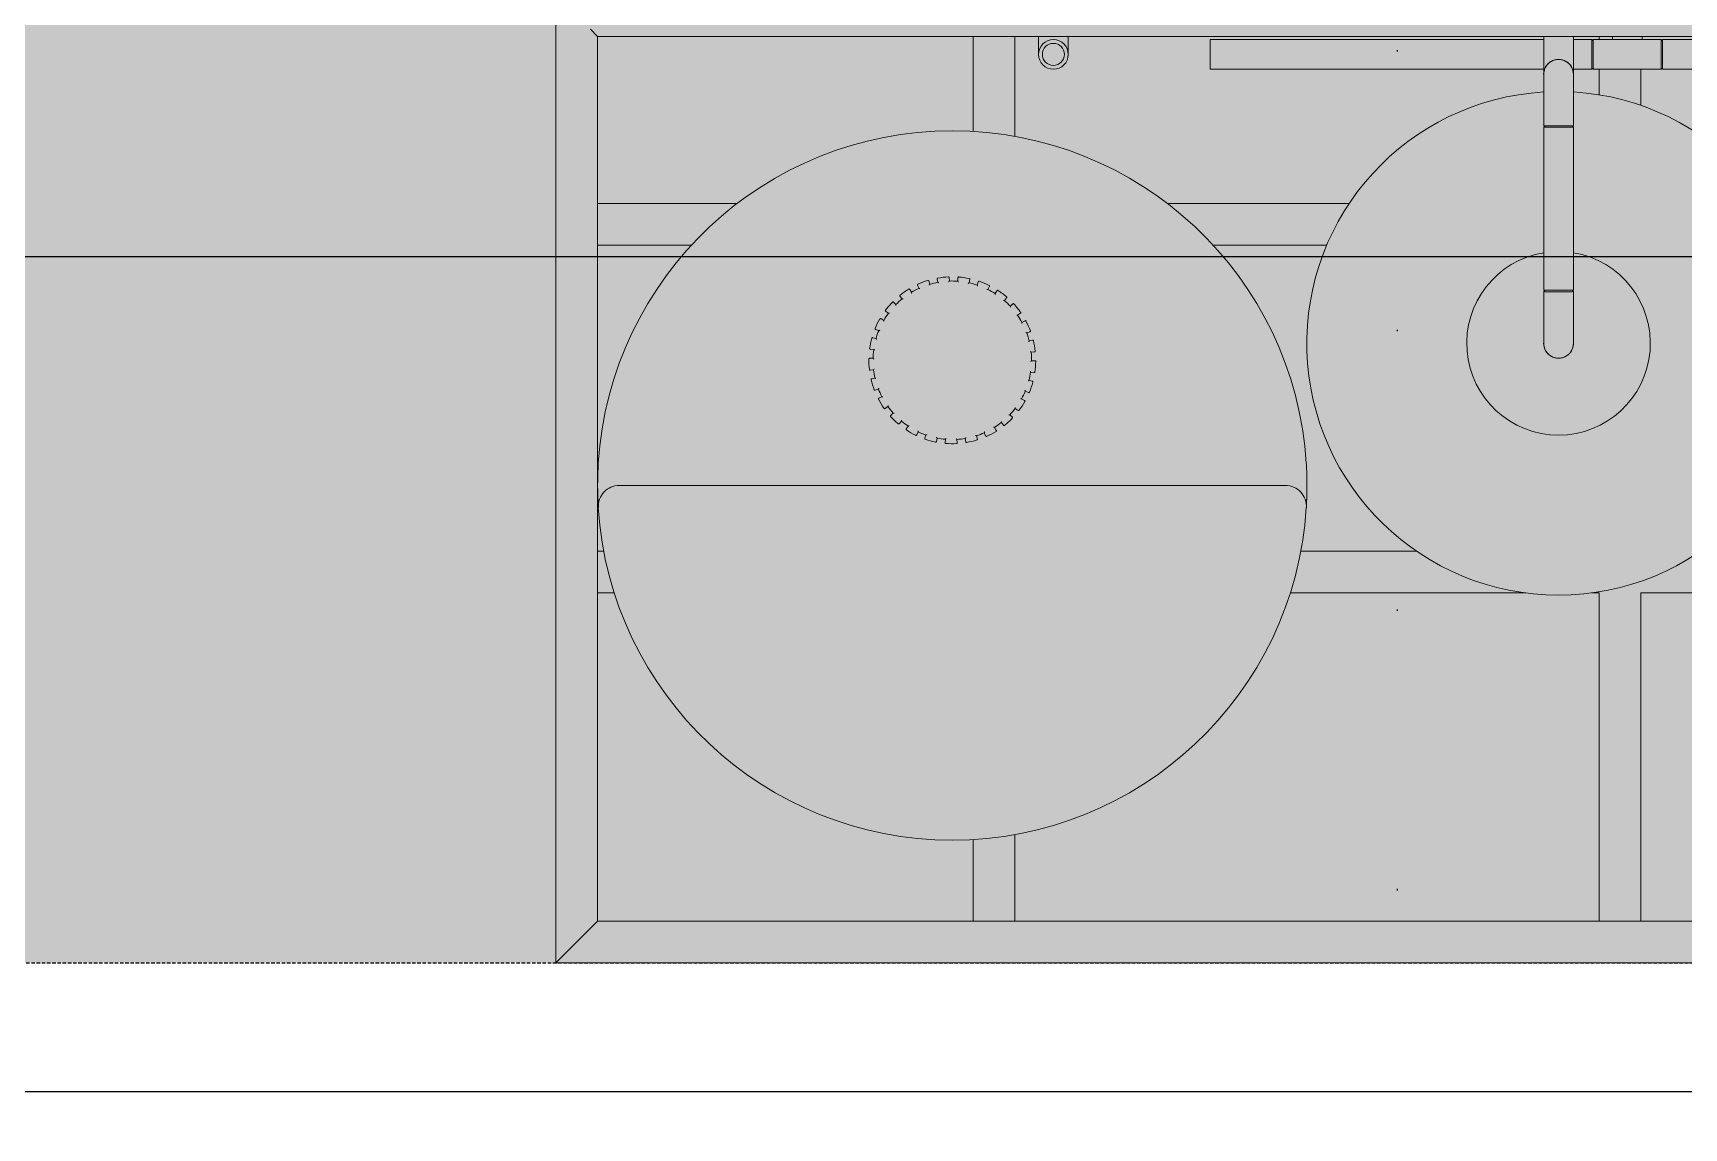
# Model space of a CAD drawing. Header units: centimetres. Extents: x 405564 to 502064, y 46284 to 60634.
# Drawn here: x 484651.6 to 484770.3, y 55887.7 to 55966.4 of the extents above; entities that cross this region are included whole.
import ezdxf

# ---------------------------------------------------------------- set-up
doc = ezdxf.new("R2010")
doc.units = ezdxf.units.CM
for name, pattern in [('( Hidden )', [0.375, 0.25, -0.125]), ('ACAD_ISO07W100', [3, 0, -3]), ('DOT', [0.25, 0, -0.25])]:
    doc.linetypes.add(name, pattern=pattern)
doc.layers.get('0').update_dxf_attribs({"color": 8, "lineweight": 9})
doc.layers.add('0-KRCN-MİMARİ-220526', color=8, linetype='Continuous', lineweight=9)
doc.layers.add('Visible (ISO)', color=8, linetype='Continuous', lineweight=18)
for name, color, linetype in [('AS_DOS_TERAS_UST', 8, 'ACAD_ISO07W100'), ('AS_NOT_MIMARI', 8, 'Continuous'), ('AS_TAV', 8, 'Continuous')]:
    doc.layers.add(name, color=color, linetype=linetype)

# ---------------------------------------------------------------- blocks, each defined once
blk = doc.blocks.new('A$Cdfb98813')
h = blk.add_hatch()
h.set_pattern_fill('ANGLE', color=256)
h.set_pattern_definition([(0, (-482318.783, -59032.118), (0, 6.985), [5.08, -1.905]), (90, (-482318.783, -59032.118), (-6.985, 4e-16), [5.08, -1.905])])
h.paths.add_polyline_path([(2235.14, -683), (325.14, -683), (325.14, -933.01), (2235.14, -933.01)])
h.paths.add_polyline_path([(800, -700), (900, -700), (900, -800), (800, -800)], flags=16)
h.paths.add_polyline_path([(1700, -700), (1800, -700), (1800, -800), (1700, -800)], flags=16)
at = {"linetype": '( Hidden )'}
blk.add_lwpolyline([(2235.14, -683), (325.14, -683), (325.14, -933.01), (2235.14, -933.01)], close=True, dxfattribs=at)
blk.add_lwpolyline([(2235.14, -683), (325.14, -683), (325.14, -933.01), (2235.14, -933.01)], close=True, dxfattribs=at)
at = {"layer": 'AS_TAV'}
blk.add_lwpolyline([(1880, -882.25), (621, -882.25), (621, -942.25), (1880, -942.25)], close=True, dxfattribs=at)
at = {"layer": 'Visible (ISO)'}
for p, q in [((839.48, -863.41), (839.48, -933.01)), ((841.96, -865.89), (842.48, -866.41)), ((842.48, -866.41), (841.96, -865.89)), ((842.48, -866.41), (842.48, -930.01)), ((1002, -866.41), (842.48, -866.41)), ((869.48, -866.41), (869.48, -873.23)), ((872.48, -866.41), (872.48, -873.59)), ((874.18, -866.41), (874.18, -867.7)), ((876.31, -866.41), (876.31, -867.7)), ((910.51, -869.13), (910.51, -866.41)), ((912.64, -866.41), (912.64, -869.12)), ((914.48, -866.41), (914.48, -866.63)), ((915.45, -866.63), (915.45, -866.41)), ((917.58, -866.41), (917.58, -866.63)), ((886.53, -868.77), (886.53, -866.63)), ((886.53, -866.63), (910.51, -866.63)), ((912.64, -866.63), (913.97, -866.63)), ((913.97, -866.73), (914.07, -866.63)), ((913.97, -868.77), (913.97, -866.63)), ((914.07, -868.77), (914.07, -866.63)), ((918.96, -866.63), (914.07, -866.63)), ((918.96, -866.63), (918.96, -868.77)), ((919.05, -866.73), (918.96, -866.63)), ((919.05, -868.77), (919.05, -866.63)), ((919.05, -866.63), (937.25, -866.63)), ((886.53, -868.77), (910.51, -868.77)), ((912.58, -868.77), (912.58, -868.77)), ((912.64, -868.77), (913.97, -868.77)), ((913.97, -868.68), (914.07, -868.77)), ((918.96, -868.77), (914.07, -868.77)), ((914.48, -868.77), (914.48, -870.61)), ((917.48, -868.77), (917.48, -871.36)), ((919.05, -868.68), (918.96, -868.77)), ((919.05, -868.77), (937.25, -868.77)), ((910.51, -872.84), (910.51, -869.13)), ((912.64, -869.13), (912.64, -872.84)), ((910.51, -872.94), (912.64, -872.94)), ((910.51, -872.94), (910.51, -884.66)), ((912.64, -872.94), (912.64, -884.66)), ((852.52, -878.41), (842.48, -878.41)), ((896.52, -878.41), (883.45, -878.41)), ((849.23, -881.41), (842.48, -881.41)), ((894.9, -881.41), (886.74, -881.41)), ((865.48, -884.29), (865.59, -884.52)), ((866.36, -884.22), (866.29, -883.98)), ((866.9, -883.84), (866.95, -884.08)), ((867.77, -883.99), (867.76, -883.74)), ((868.39, -883.75), (868.37, -884)), ((869.19, -884.12), (869.24, -883.87)), ((869.85, -884.04), (869.78, -884.28)), ((863.93, -885.68), (863.75, -885.51)), ((864.22, -885.08), (864.38, -885.28)), ((865.05, -884.8), (864.92, -884.59)), ((870.54, -884.59), (870.65, -884.37)), ((871.2, -884.68), (871.07, -884.89)), ((871.73, -885.39), (871.89, -885.2)), ((910.51, -884.66), (912.64, -884.66)), ((910.51, -888.47), (910.51, -884.75)), ((912.64, -884.75), (912.64, -888.47)), ((863.06, -886.82), (862.84, -886.69)), ((863.19, -886.16), (863.39, -886.31)), ((872.34, -885.64), (872.16, -885.81)), ((872.68, -886.45), (872.88, -886.31)), ((862.46, -887.47), (862.7, -887.56)), ((873.21, -886.85), (872.99, -886.97)), ((873.33, -887.72), (873.57, -887.64)), ((862.09, -888.91), (862.33, -888.94)), ((862.5, -888.13), (862.26, -888.07)), ((873.76, -888.24), (873.51, -888.3)), ((873.66, -889.11), (873.9, -889.09)), ((862.29, -889.55), (862.04, -889.54)), ((873.93, -889.72), (873.68, -889.72)), ((862.08, -890.4), (862.33, -890.37)), ((862.43, -890.97), (862.19, -891.02)), ((873.74, -891.2), (873.5, -891.14)), ((873.62, -890.54), (873.87, -890.58)), ((862.44, -891.85), (862.67, -891.76)), ((862.92, -892.31), (862.7, -892.42)), ((873.18, -892.58), (872.96, -892.46)), ((873.23, -891.92), (873.46, -892.01)), ((863.15, -893.16), (863.35, -893.01)), ((863.73, -893.48), (863.55, -893.65)), ((872.3, -893.78), (872.12, -893.61)), ((872.51, -893.15), (872.71, -893.3)), ((864.17, -894.25), (864.33, -894.06)), ((864.81, -894.42), (864.67, -894.63)), ((865.42, -895.06), (865.53, -894.83)), ((870.28, -894.9), (870.38, -895.13)), ((871.14, -894.73), (871.01, -894.52)), ((871.51, -894.17), (871.66, -894.36)), ((866.09, -895.06), (866.01, -895.3)), ((866.84, -895.53), (866.89, -895.28)), ((867.49, -895.37), (867.46, -895.61)), ((868.33, -895.63), (868.31, -895.38)), ((868.91, -895.31), (868.95, -895.56)), ((869.79, -895.36), (869.72, -895.12)), ((891.94, -898.69), (844.03, -898.69)), ((842.93, -903.41), (842.48, -903.41)), ((901.36, -903.41), (893.04, -903.41)), ((843.68, -906.41), (842.48, -906.41)), ((909.19, -906.41), (892.29, -906.41)), ((914.48, -906.41), (913.96, -906.41)), ((914.48, -906.41), (914.48, -930.01)), ((922.4, -906.41), (917.48, -906.41)), ((917.48, -906.41), (917.48, -930.01)), ((869.48, -924.14), (869.48, -930.01)), ((872.48, -923.79), (872.48, -930.01)), ((840, -932.49), (841.96, -930.53)), ((841.96, -930.53), (840, -932.49)), ((842.48, -930.01), (841.96, -930.53)), ((841.96, -930.53), (842.48, -930.01)), ((842.48, -930.01), (1054.48, -930.01)), ((840, -932.49), (839.48, -933.01)), ((839.48, -933.01), (840, -932.49)), ((839.48, -933.01), (1057.48, -933.01))]:
    blk.add_line(p, q, dxfattribs=at)
for radius in [1.07, 0.79]:
    blk.add_circle((875.25, -867.7), radius, dxfattribs=at)
for centre, radius, start, end in [((911.57, -869.13), 1.07, 359.94, 179.9943), ((911.57, -888.47), 18.1, 93.3789, 86.6211), ((867.98, -898.69), 25.5, 3.5833, 176.4167), ((911.57, -888.47), 6.6, 99.3019, 80.6981), ((865.53, -884.27), 0.05, 114.4044, 204.8859), ((867.98, -889.69), 6, 107.0578, 114.4044), ((866.24, -884), 0.05, 16.5763, 107.0578), ((867.98, -889.69), 5.7, 100.4859, 106.5763), ((866.95, -883.83), 0.05, 100.0044, 190.4859), ((867.98, -889.69), 6, 92.6578, 100.0044), ((867.71, -883.74), 0.05, 2.1763, 92.6578), ((867.98, -889.69), 5.7, 86.0859, 92.1763), ((868.44, -883.75), 0.05, 85.6044, 176.0859), ((867.98, -889.69), 6, 78.2578, 85.6044), ((867.98, -889.69), 5.7, 71.6859, 77.7763), ((869.2, -883.86), 0.05, 347.7763, 78.2578), ((869.9, -884.05), 0.05, 71.2044, 161.6859), ((867.98, -889.69), 6, 63.8578, 71.2044), ((870.61, -884.35), 0.05, 333.3763, 63.8578), ((867.98, -889.69), 6, 135.8578, 143.2044), ((863.71, -885.54), 0.05, 45.3763, 135.8578), ((867.98, -889.69), 5.7, 129.2859, 135.3763), ((864.26, -885.05), 0.05, 128.8044, 219.2859), ((867.98, -889.69), 6, 121.4578, 128.8044), ((864.88, -884.61), 0.05, 30.9763, 121.4578), ((867.98, -889.69), 5.7, 114.8859, 120.9763), ((867.98, -889.69), 5.7, 57.2859, 63.3763), ((871.24, -884.71), 0.05, 56.8044, 147.2859), ((867.98, -889.69), 6, 49.4578, 56.8044), ((867.98, -889.69), 5.7, 42.8859, 48.9763), ((871.85, -885.17), 0.05, 318.9763, 49.4578), ((867.98, -889.69), 6, 150.2578, 157.6044), ((862.82, -886.74), 0.05, 59.7763, 150.2578), ((867.98, -889.69), 5.7, 143.6859, 149.7763), ((863.22, -886.12), 0.05, 143.2044, 233.6859), ((872.38, -885.67), 0.05, 42.4044, 132.8859), ((867.98, -889.69), 6, 35.0578, 42.4044), ((867.98, -889.69), 5.7, 28.4859, 34.5763), ((872.85, -886.27), 0.05, 304.5763, 35.0578), ((862.48, -887.42), 0.05, 157.6044, 248.0859), ((867.98, -889.69), 5.7, 158.0859, 164.1763), ((873.24, -886.89), 0.05, 28.0044, 118.4859), ((867.98, -889.69), 6, 20.6578, 28.0044), ((867.98, -889.69), 5.7, 14.0859, 20.1763), ((873.55, -887.59), 0.05, 290.1763, 20.6578), ((867.98, -889.69), 6, 164.6578, 172.0044), ((862.09, -888.86), 0.05, 172.0044, 262.4859), ((862.25, -888.11), 0.05, 74.1763, 164.6578), ((867.98, -889.69), 5.7, 172.4859, 178.5763), ((873.77, -888.29), 0.05, 13.6044, 104.0859), ((867.98, -889.69), 6, 6.2578, 13.6044), ((873.9, -889.04), 0.05, 275.7763, 6.2578), ((911.57, -888.47), 1.07, 179.94, 359.9943), ((867.98, -889.69), 6, 179.0578, 186.4044), ((862.04, -889.59), 0.05, 88.5763, 179.0578), ((867.98, -889.69), 5.7, 359.6859, 5.7763), ((867.98, -889.69), 6, 351.8578, 359.2044), ((873.93, -889.77), 0.05, 359.2044, 89.6859), ((862.07, -890.35), 0.05, 186.4044, 276.8859), ((862.2, -891.07), 0.05, 102.9763, 193.4578), ((867.98, -889.69), 6, 193.4578, 200.8044), ((867.98, -889.69), 5.7, 186.8859, 192.9763), ((867.98, -889.69), 5.7, 345.2859, 351.3763), ((867.98, -889.69), 6, 337.4578, 344.8044), ((873.73, -891.25), 0.05, 344.8044, 75.2859), ((873.87, -890.53), 0.05, 261.3763, 351.8578), ((862.42, -891.8), 0.05, 200.8044, 291.2859), ((867.98, -889.69), 5.7, 201.2859, 207.3763), ((862.72, -892.47), 0.05, 117.3763, 207.8578), ((867.98, -889.69), 6, 207.8578, 215.2044), ((867.98, -889.69), 6, 323.0578, 330.4044), ((867.98, -889.69), 5.7, 330.8859, 336.9763), ((873.16, -892.63), 0.05, 330.4044, 60.8859), ((873.48, -891.97), 0.05, 246.9763, 337.4578), ((863.12, -893.12), 0.05, 215.2044, 305.6859), ((867.98, -889.69), 5.7, 215.6859, 221.7763), ((863.58, -893.69), 0.05, 131.7763, 222.2578), ((867.98, -889.69), 6, 222.2578, 229.6044), ((867.98, -889.69), 5.7, 316.4859, 322.5763), ((872.26, -893.82), 0.05, 316.0044, 46.4859), ((872.74, -893.26), 0.05, 232.5763, 323.0578), ((864.13, -894.22), 0.05, 229.6044, 320.0859), ((867.98, -889.69), 5.7, 230.0859, 236.1763), ((864.71, -894.66), 0.05, 146.1763, 236.6578), ((867.98, -889.69), 6, 236.6578, 244.0044), ((867.98, -889.69), 5.7, 244.4859, 250.5763), ((867.98, -889.69), 5.7, 287.6859, 293.7763), ((867.98, -889.69), 6, 294.2578, 301.6044), ((867.98, -889.69), 5.7, 302.0859, 308.1763), ((871.1, -894.75), 0.05, 301.6044, 32.0859), ((871.7, -894.33), 0.05, 218.1763, 308.6578), ((867.98, -889.69), 6, 308.6578, 316.0044), ((865.38, -895.04), 0.05, 244.0044, 334.4859), ((866.05, -895.32), 0.05, 160.5763, 251.0578), ((867.98, -889.69), 6, 251.0578, 258.4044), ((866.79, -895.52), 0.05, 258.4044, 348.8859), ((867.98, -889.69), 5.7, 258.8859, 264.9763), ((867.51, -895.62), 0.05, 174.9763, 265.4578), ((867.98, -889.69), 6, 265.4578, 272.8044), ((868.28, -895.63), 0.05, 272.8044, 3.2859), ((867.98, -889.69), 5.7, 273.2859, 279.3763), ((869, -895.55), 0.05, 189.3763, 279.8578), ((867.98, -889.69), 6, 279.8578, 287.2044), ((869.74, -895.37), 0.05, 287.2044, 17.6859), ((870.43, -895.11), 0.05, 203.7763, 294.2578), ((844.03, -900.19), 1.5, 90, 183.5833), ((891.94, -900.19), 1.5, 356.4167, 90), ((867.98, -898.69), 25.5, 183.5833, 356.4167)]:
    blk.add_arc(centre, radius, start, end, dxfattribs=at)
for points in [[(876.31, -867.71), (876.31, -867.71), (876.31, -867.7), (876.31, -867.7)], [(910.51, -869.13), (910.51, -869.13), (910.51, -869.13), (910.51, -869.13)], [(910.51, -872.84), (910.51, -872.84), (910.51, -872.84), (910.51, -872.84)], [(910.51, -872.84), (910.54, -872.87), (910.57, -872.91), (910.6, -872.94)], [(912.55, -872.94), (912.58, -872.91), (912.61, -872.87), (912.64, -872.84)], [(910.6, -884.66), (910.57, -884.69), (910.54, -884.72), (910.51, -884.75)], [(912.64, -884.75), (912.61, -884.72), (912.58, -884.69), (912.55, -884.66)], [(912.64, -884.75), (912.64, -884.75), (912.64, -884.75), (912.64, -884.75)], [(912.64, -888.47), (912.64, -888.47), (912.64, -888.47), (912.64, -888.47)]]:
    blk.add_open_spline(points, degree=3, dxfattribs=at)
for points, knots in [([(916.57, -866.63), (916.55, -866.63), (916.53, -866.63), (916.51, -866.63), (916.49, -866.63), (916.48, -866.63), (916.46, -866.63)], [-0.25835912, -0.25835912, -0.25835912, -0.25835912, -0.25, -0.25, -0.25, -0.24188931, -0.24188931, -0.24188931, -0.24188931]), ([(912.64, -869.13), (912.64, -869.13), (912.64, -869.12), (912.64, -869.12), (912.64, -868.98), (912.61, -868.84), (912.56, -868.71), (912.5, -868.59), (912.42, -868.47), (912.33, -868.37), (912.13, -868.17), (911.85, -868.06), (911.57, -868.06), (911.43, -868.06), (911.29, -868.09), (911.16, -868.14), (911.03, -868.19), (910.92, -868.27), (910.82, -868.37), (910.72, -868.47), (910.64, -868.59), (910.59, -868.72), (910.53, -868.85), (910.51, -868.99), (910.51, -869.13)], [-0.5007208, -0.5007208, -0.5007208, -0.5007208, -0.5, -0.5, -0.5, -0.4375, -0.4375, -0.4375, -0.375, -0.375, -0.375, -0.25, -0.25, -0.25, -0.1875, -0.1875, -0.1875, -0.125, -0.125, -0.125, -0.0625, -0.0625, -0.0625, -0.0000315, -0.0000315, -0.0000315, -0.0000315]), ([(910.51, -869.13), (910.51, -868.85), (910.62, -868.57), (910.82, -868.37), (910.92, -868.27), (911.03, -868.19), (911.16, -868.14), (911.29, -868.09), (911.43, -868.06), (911.57, -868.06), (911.71, -868.06), (911.85, -868.09), (911.98, -868.14), (912.11, -868.2), (912.23, -868.27), (912.33, -868.37), (912.43, -868.47), (912.5, -868.59), (912.56, -868.72), (912.61, -868.85), (912.64, -868.99), (912.64, -869.13)], [-1, -1, -1, -1, -0.875, -0.875, -0.875, -0.8125, -0.8125, -0.8125, -0.75, -0.75, -0.75, -0.6875, -0.6875, -0.6875, -0.625, -0.625, -0.625, -0.5625, -0.5625, -0.5625, -0.5002593, -0.5002593, -0.5002593, -0.5002593]), ([(912.64, -872.84), (912.64, -872.84), (912.64, -872.84), (912.64, -872.84), (912.64, -872.84), (912.61, -872.84), (912.56, -872.84), (912.5, -872.84), (912.43, -872.84), (912.33, -872.84), (912.13, -872.84), (911.85, -872.84), (911.57, -872.84), (911.43, -872.84), (911.29, -872.84), (911.17, -872.84), (911.04, -872.84), (910.92, -872.84), (910.82, -872.84), (910.72, -872.84), (910.64, -872.84), (910.59, -872.84), (910.53, -872.84), (910.51, -872.84), (910.51, -872.84), (910.51, -872.84), (910.51, -872.84), (910.51, -872.84)], [-0.5003432, -0.5003432, -0.5003432, -0.5003432, -0.5, -0.5, -0.5, -0.4375, -0.4375, -0.4375, -0.375, -0.375, -0.375, -0.25, -0.25, -0.25, -0.1875, -0.1875, -0.1875, -0.125, -0.125, -0.125, -0.0625, -0.0625, -0.0625, 0, 0, 0, 0.0000157, 0.0000157, 0.0000157, 0.0000157]), ([(866.36, -884.22), (866.36, -884.22), (866.36, -884.23), (866.36, -884.23), (866.35, -884.23), (866.35, -884.24), (866.35, -884.24), (866.34, -884.25), (866.34, -884.26), (866.33, -884.27), (866.33, -884.28), (866.32, -884.29), (866.32, -884.29), (866.32, -884.29)], [0.09561596, 0.09561596, 0.09561596, 0.09561596, 0.10978, 0.10978, 0.12595669, 0.12595669, 0.14752691, 0.14752691, 0.16882745, 0.16882745, 0.19123192, 0.19123192, 0.1916811, 0.1916811, 0.1916811, 0.1916811]), ([(866.95, -884.08), (866.95, -884.08), (866.95, -884.08), (866.95, -884.09), (866.95, -884.09), (866.96, -884.09), (866.97, -884.1), (866.98, -884.1), (866.98, -884.11), (866.99, -884.11), (867, -884.12), (867.01, -884.12), (867.01, -884.12), (867.01, -884.12)], [-0.09561596, -0.09561596, -0.09561596, -0.09561596, -0.08145192, -0.08145192, -0.06527524, -0.06527524, -0.04370502, -0.04370502, -0.02240448, -0.02240448, 0, 0, 0.00044918, 0.00044918, 0.00044918, 0.00044918]), ([(867.77, -883.99), (867.77, -883.99), (867.77, -883.99), (867.76, -883.99), (867.76, -884), (867.76, -884), (867.75, -884.01), (867.74, -884.02), (867.74, -884.02), (867.73, -884.03), (867.73, -884.04), (867.72, -884.04), (867.72, -884.04), (867.72, -884.04)], [0.09561596, 0.09561596, 0.09561596, 0.09561596, 0.10978, 0.10978, 0.12595669, 0.12595669, 0.14752691, 0.14752691, 0.16882745, 0.16882745, 0.19123192, 0.19123192, 0.1916811, 0.1916811, 0.1916811, 0.1916811]), ([(868.37, -884), (868.37, -884), (868.37, -884), (868.38, -884), (868.38, -884.01), (868.38, -884.01), (868.39, -884.02), (868.4, -884.03), (868.4, -884.03), (868.41, -884.04), (868.41, -884.05), (868.42, -884.05), (868.42, -884.05), (868.42, -884.05)], [-0.09561596, -0.09561596, -0.09561596, -0.09561596, -0.08145192, -0.08145192, -0.06527524, -0.06527524, -0.04370502, -0.04370502, -0.02240448, -0.02240448, 0, 0, 0.00044918, 0.00044918, 0.00044918, 0.00044918]), ([(869.19, -884.12), (869.19, -884.12), (869.19, -884.12), (869.19, -884.12), (869.18, -884.12), (869.18, -884.13), (869.17, -884.13), (869.16, -884.14), (869.16, -884.14), (869.14, -884.15), (869.14, -884.15), (869.13, -884.16), (869.13, -884.16), (869.13, -884.16)], [0.09561596, 0.09561596, 0.09561596, 0.09561596, 0.10978, 0.10978, 0.12595669, 0.12595669, 0.14752691, 0.14752691, 0.16882745, 0.16882745, 0.19123192, 0.19123192, 0.1916811, 0.1916811, 0.1916811, 0.1916811]), ([(869.78, -884.28), (869.78, -884.28), (869.78, -884.28), (869.78, -884.28), (869.78, -884.28), (869.78, -884.29), (869.79, -884.3), (869.79, -884.31), (869.79, -884.31), (869.8, -884.33), (869.8, -884.33), (869.81, -884.34), (869.81, -884.34), (869.81, -884.34)], [-0.09561596, -0.09561596, -0.09561596, -0.09561596, -0.08145192, -0.08145192, -0.06527524, -0.06527524, -0.04370502, -0.04370502, -0.02240448, -0.02240448, 0, 0, 0.00044918, 0.00044918, 0.00044918, 0.00044918]), ([(864.38, -885.28), (864.38, -885.28), (864.38, -885.28), (864.38, -885.28), (864.38, -885.28), (864.39, -885.28), (864.4, -885.28), (864.41, -885.28), (864.42, -885.28), (864.43, -885.28), (864.44, -885.28), (864.45, -885.28), (864.45, -885.28), (864.45, -885.28)], [-0.09561596, -0.09561596, -0.09561596, -0.09561596, -0.08145192, -0.08145192, -0.06527524, -0.06527524, -0.04370502, -0.04370502, -0.02240448, -0.02240448, 0, 0, 0.00044918, 0.00044918, 0.00044918, 0.00044918]), ([(865.05, -884.8), (865.05, -884.8), (865.05, -884.8), (865.05, -884.8), (865.05, -884.81), (865.05, -884.82), (865.05, -884.82), (865.04, -884.83), (865.04, -884.84), (865.04, -884.85), (865.04, -884.86), (865.03, -884.87), (865.03, -884.87), (865.03, -884.87)], [0.09561596, 0.09561596, 0.09561596, 0.09561596, 0.10978, 0.10978, 0.12595669, 0.12595669, 0.14752691, 0.14752691, 0.16882745, 0.16882745, 0.19123192, 0.19123192, 0.1916811, 0.1916811, 0.1916811, 0.1916811]), ([(865.59, -884.52), (865.59, -884.52), (865.59, -884.52), (865.59, -884.52), (865.59, -884.52), (865.6, -884.52), (865.61, -884.52), (865.62, -884.53), (865.62, -884.53), (865.64, -884.54), (865.64, -884.54), (865.65, -884.54), (865.65, -884.54), (865.65, -884.54)], [-0.09561596, -0.09561596, -0.09561596, -0.09561596, -0.08145192, -0.08145192, -0.06527524, -0.06527524, -0.04370502, -0.04370502, -0.02240448, -0.02240448, 0, 0, 0.00044918, 0.00044918, 0.00044918, 0.00044918]), ([(870.54, -884.59), (870.54, -884.59), (870.54, -884.59), (870.53, -884.59), (870.53, -884.59), (870.52, -884.6), (870.52, -884.6), (870.51, -884.6), (870.5, -884.6), (870.49, -884.61), (870.48, -884.61), (870.47, -884.61), (870.47, -884.61), (870.47, -884.61)], [0.09561596, 0.09561596, 0.09561596, 0.09561596, 0.10978, 0.10978, 0.12595669, 0.12595669, 0.14752691, 0.14752691, 0.16882745, 0.16882745, 0.19123192, 0.19123192, 0.1916811, 0.1916811, 0.1916811, 0.1916811]), ([(871.07, -884.89), (871.07, -884.89), (871.07, -884.89), (871.07, -884.9), (871.07, -884.9), (871.07, -884.91), (871.07, -884.91), (871.07, -884.93), (871.07, -884.93), (871.08, -884.95), (871.08, -884.95), (871.08, -884.96), (871.08, -884.96), (871.08, -884.96)], [-0.09561596, -0.09561596, -0.09561596, -0.09561596, -0.08145192, -0.08145192, -0.06527524, -0.06527524, -0.04370502, -0.04370502, -0.02240448, -0.02240448, 0, 0, 0.00044918, 0.00044918, 0.00044918, 0.00044918]), ([(871.73, -885.39), (871.73, -885.39), (871.72, -885.39), (871.72, -885.39), (871.72, -885.39), (871.71, -885.39), (871.7, -885.39), (871.69, -885.39), (871.68, -885.39), (871.67, -885.39), (871.66, -885.39), (871.66, -885.39), (871.66, -885.39), (871.66, -885.39)], [0.09561596, 0.09561596, 0.09561596, 0.09561596, 0.10978, 0.10978, 0.12595669, 0.12595669, 0.14752691, 0.14752691, 0.16882745, 0.16882745, 0.19123192, 0.19123192, 0.1916811, 0.1916811, 0.1916811, 0.1916811]), ([(910.51, -884.75), (910.51, -884.75), (910.51, -884.75), (910.51, -884.75), (910.51, -884.75), (910.53, -884.75), (910.59, -884.76), (910.64, -884.76), (910.72, -884.76), (910.82, -884.76), (911.01, -884.76), (911.29, -884.76), (911.57, -884.76), (911.71, -884.76), (911.85, -884.76), (911.98, -884.76), (912.11, -884.76), (912.23, -884.76), (912.33, -884.76), (912.42, -884.76), (912.5, -884.76), (912.56, -884.76), (912.61, -884.75), (912.64, -884.75), (912.64, -884.75), (912.64, -884.75), (912.64, -884.75), (912.64, -884.75)], [-0.5003432, -0.5003432, -0.5003432, -0.5003432, -0.5, -0.5, -0.5, -0.4375, -0.4375, -0.4375, -0.375, -0.375, -0.375, -0.25, -0.25, -0.25, -0.1875, -0.1875, -0.1875, -0.125, -0.125, -0.125, -0.0625, -0.0625, -0.0625, 0, 0, 0, 0.0000157, 0.0000157, 0.0000157, 0.0000157]), ([(863.39, -886.31), (863.39, -886.31), (863.39, -886.31), (863.4, -886.31), (863.4, -886.31), (863.41, -886.31), (863.41, -886.31), (863.43, -886.31), (863.43, -886.31), (863.45, -886.3), (863.45, -886.3), (863.46, -886.3), (863.46, -886.3), (863.46, -886.3)], [-0.09561596, -0.09561596, -0.09561596, -0.09561596, -0.08145192, -0.08145192, -0.06527524, -0.06527524, -0.04370502, -0.04370502, -0.02240448, -0.02240448, 0, 0, 0.00044918, 0.00044918, 0.00044918, 0.00044918]), ([(863.93, -885.68), (863.93, -885.68), (863.93, -885.68), (863.93, -885.69), (863.93, -885.69), (863.93, -885.7), (863.93, -885.71), (863.93, -885.72), (863.93, -885.72), (863.93, -885.74), (863.93, -885.75), (863.93, -885.75), (863.93, -885.75), (863.93, -885.75)], [0.09561596, 0.09561596, 0.09561596, 0.09561596, 0.10978, 0.10978, 0.12595669, 0.12595669, 0.14752691, 0.14752691, 0.16882745, 0.16882745, 0.19123192, 0.19123192, 0.1916811, 0.1916811, 0.1916811, 0.1916811]), ([(872.16, -885.81), (872.16, -885.81), (872.16, -885.81), (872.16, -885.81), (872.16, -885.82), (872.16, -885.82), (872.16, -885.83), (872.16, -885.84), (872.16, -885.85), (872.16, -885.86), (872.16, -885.87), (872.16, -885.88), (872.16, -885.88), (872.16, -885.88)], [-0.09561596, -0.09561596, -0.09561596, -0.09561596, -0.08145192, -0.08145192, -0.06527524, -0.06527524, -0.04370502, -0.04370502, -0.02240448, -0.02240448, 0, 0, 0.00044918, 0.00044918, 0.00044918, 0.00044918]), ([(872.68, -886.45), (872.68, -886.45), (872.68, -886.45), (872.67, -886.45), (872.67, -886.45), (872.66, -886.45), (872.66, -886.45), (872.64, -886.45), (872.64, -886.45), (872.62, -886.44), (872.62, -886.44), (872.61, -886.44), (872.61, -886.44), (872.61, -886.44)], [0.09561596, 0.09561596, 0.09561596, 0.09561596, 0.10978, 0.10978, 0.12595669, 0.12595669, 0.14752691, 0.14752691, 0.16882745, 0.16882745, 0.19123192, 0.19123192, 0.1916811, 0.1916811, 0.1916811, 0.1916811]), ([(862.7, -887.56), (862.7, -887.56), (862.7, -887.56), (862.7, -887.56), (862.7, -887.56), (862.71, -887.55), (862.72, -887.55), (862.73, -887.55), (862.73, -887.54), (862.75, -887.54), (862.75, -887.54), (862.76, -887.53), (862.76, -887.53), (862.76, -887.53)], [-0.09561596, -0.09561596, -0.09561596, -0.09561596, -0.08145192, -0.08145192, -0.06527524, -0.06527524, -0.04370502, -0.04370502, -0.02240448, -0.02240448, 0, 0, 0.00044918, 0.00044918, 0.00044918, 0.00044918]), ([(863.06, -886.82), (863.06, -886.82), (863.06, -886.82), (863.06, -886.82), (863.06, -886.83), (863.06, -886.83), (863.06, -886.84), (863.07, -886.85), (863.07, -886.86), (863.07, -886.87), (863.08, -886.88), (863.08, -886.89), (863.08, -886.89), (863.08, -886.89)], [0.09561596, 0.09561596, 0.09561596, 0.09561596, 0.10978, 0.10978, 0.12595669, 0.12595669, 0.14752691, 0.14752691, 0.16882745, 0.16882745, 0.19123192, 0.19123192, 0.1916811, 0.1916811, 0.1916811, 0.1916811]), ([(872.99, -886.97), (872.99, -886.97), (872.99, -886.97), (872.99, -886.97), (872.99, -886.98), (872.99, -886.98), (872.99, -886.99), (872.98, -887), (872.98, -887.01), (872.98, -887.02), (872.98, -887.03), (872.97, -887.04), (872.97, -887.04), (872.97, -887.04)], [-0.09561596, -0.09561596, -0.09561596, -0.09561596, -0.08145192, -0.08145192, -0.06527524, -0.06527524, -0.04370502, -0.04370502, -0.02240448, -0.02240448, 0, 0, 0.00044918, 0.00044918, 0.00044918, 0.00044918]), ([(873.33, -887.72), (873.33, -887.72), (873.33, -887.72), (873.33, -887.72), (873.33, -887.72), (873.32, -887.71), (873.31, -887.71), (873.3, -887.71), (873.3, -887.7), (873.28, -887.7), (873.28, -887.7), (873.27, -887.69), (873.27, -887.69), (873.27, -887.69)], [0.09561596, 0.09561596, 0.09561596, 0.09561596, 0.10978, 0.10978, 0.12595669, 0.12595669, 0.14752691, 0.14752691, 0.16882745, 0.16882745, 0.19123192, 0.19123192, 0.1916811, 0.1916811, 0.1916811, 0.1916811]), ([(862.33, -888.94), (862.33, -888.94), (862.33, -888.94), (862.34, -888.94), (862.34, -888.94), (862.35, -888.93), (862.35, -888.93), (862.36, -888.92), (862.37, -888.92), (862.38, -888.91), (862.38, -888.9), (862.39, -888.9), (862.39, -888.9), (862.39, -888.9)], [-0.09561596, -0.09561596, -0.09561596, -0.09561596, -0.08145192, -0.08145192, -0.06527524, -0.06527524, -0.04370502, -0.04370502, -0.02240448, -0.02240448, 0, 0, 0.00044918, 0.00044918, 0.00044918, 0.00044918]), ([(862.5, -888.13), (862.5, -888.13), (862.5, -888.13), (862.5, -888.14), (862.5, -888.14), (862.51, -888.15), (862.51, -888.15), (862.52, -888.16), (862.52, -888.17), (862.53, -888.18), (862.53, -888.19), (862.54, -888.19), (862.54, -888.19), (862.54, -888.19)], [0.09561596, 0.09561596, 0.09561596, 0.09561596, 0.10978, 0.10978, 0.12595669, 0.12595669, 0.14752691, 0.14752691, 0.16882745, 0.16882745, 0.19123192, 0.19123192, 0.1916811, 0.1916811, 0.1916811, 0.1916811]), ([(873.51, -888.3), (873.51, -888.3), (873.51, -888.3), (873.51, -888.3), (873.51, -888.31), (873.5, -888.31), (873.5, -888.32), (873.5, -888.33), (873.49, -888.34), (873.48, -888.35), (873.48, -888.35), (873.48, -888.36), (873.48, -888.36), (873.48, -888.36)], [-0.09561596, -0.09561596, -0.09561596, -0.09561596, -0.08145192, -0.08145192, -0.06527524, -0.06527524, -0.04370502, -0.04370502, -0.02240448, -0.02240448, 0, 0, 0.00044918, 0.00044918, 0.00044918, 0.00044918]), ([(873.66, -889.11), (873.66, -889.11), (873.65, -889.11), (873.65, -889.11), (873.65, -889.11), (873.64, -889.1), (873.64, -889.1), (873.63, -889.09), (873.62, -889.09), (873.61, -889.08), (873.61, -889.07), (873.6, -889.07), (873.6, -889.07), (873.6, -889.07)], [0.09561596, 0.09561596, 0.09561596, 0.09561596, 0.10978, 0.10978, 0.12595669, 0.12595669, 0.14752691, 0.14752691, 0.16882745, 0.16882745, 0.19123192, 0.19123192, 0.1916811, 0.1916811, 0.1916811, 0.1916811]), ([(912.64, -888.47), (912.64, -888.75), (912.52, -889.03), (912.33, -889.23), (912.23, -889.32), (912.11, -889.4), (911.98, -889.46), (911.85, -889.51), (911.71, -889.54), (911.57, -889.54), (911.43, -889.54), (911.29, -889.51), (911.16, -889.46), (911.03, -889.4), (910.92, -889.32), (910.82, -889.22), (910.72, -889.13), (910.64, -889.01), (910.59, -888.88), (910.53, -888.75), (910.51, -888.61), (910.51, -888.47)], [-1, -1, -1, -1, -0.875, -0.875, -0.875, -0.8125, -0.8125, -0.8125, -0.75, -0.75, -0.75, -0.6875, -0.6875, -0.6875, -0.625, -0.625, -0.625, -0.5625, -0.5625, -0.5625, -0.5002593, -0.5002593, -0.5002593, -0.5002593]), ([(862.29, -889.55), (862.29, -889.55), (862.29, -889.55), (862.29, -889.55), (862.29, -889.55), (862.3, -889.56), (862.3, -889.56), (862.31, -889.57), (862.31, -889.58), (862.32, -889.59), (862.33, -889.59), (862.33, -889.6), (862.34, -889.6), (862.34, -889.6)], [0.09561596, 0.09561596, 0.09561596, 0.09561596, 0.10978, 0.10978, 0.12595669, 0.12595669, 0.14752691, 0.14752691, 0.16882745, 0.16882745, 0.19123192, 0.19123192, 0.1916811, 0.1916811, 0.1916811, 0.1916811]), ([(873.68, -889.72), (873.68, -889.72), (873.68, -889.72), (873.68, -889.72), (873.68, -889.72), (873.67, -889.73), (873.67, -889.73), (873.66, -889.74), (873.65, -889.75), (873.64, -889.76), (873.64, -889.76), (873.63, -889.77), (873.63, -889.77), (873.63, -889.77)], [-0.09561596, -0.09561596, -0.09561596, -0.09561596, -0.08145192, -0.08145192, -0.06527524, -0.06527524, -0.04370502, -0.04370502, -0.02240448, -0.02240448, 0, 0, 0.00044918, 0.00044918, 0.00044918, 0.00044918]), ([(862.33, -890.37), (862.33, -890.37), (862.33, -890.37), (862.33, -890.37), (862.33, -890.36), (862.34, -890.36), (862.34, -890.35), (862.35, -890.34), (862.35, -890.34), (862.36, -890.33), (862.36, -890.32), (862.37, -890.32), (862.37, -890.32), (862.37, -890.32)], [-0.09561596, -0.09561596, -0.09561596, -0.09561596, -0.08145192, -0.08145192, -0.06527524, -0.06527524, -0.04370502, -0.04370502, -0.02240448, -0.02240448, 0, 0, 0.00044918, 0.00044918, 0.00044918, 0.00044918]), ([(862.43, -890.97), (862.43, -890.97), (862.43, -890.97), (862.43, -890.97), (862.44, -890.97), (862.44, -890.98), (862.45, -890.98), (862.46, -890.99), (862.47, -890.99), (862.48, -891), (862.48, -891), (862.49, -891), (862.49, -891), (862.49, -891)], [0.09561596, 0.09561596, 0.09561596, 0.09561596, 0.10978, 0.10978, 0.12595669, 0.12595669, 0.14752691, 0.14752691, 0.16882745, 0.16882745, 0.19123192, 0.19123192, 0.1916811, 0.1916811, 0.1916811, 0.1916811]), ([(873.5, -891.14), (873.5, -891.14), (873.5, -891.14), (873.49, -891.14), (873.49, -891.14), (873.48, -891.14), (873.48, -891.15), (873.47, -891.15), (873.46, -891.16), (873.45, -891.16), (873.44, -891.17), (873.44, -891.17), (873.44, -891.17), (873.44, -891.17)], [-0.09561596, -0.09561596, -0.09561596, -0.09561596, -0.08145192, -0.08145192, -0.06527524, -0.06527524, -0.04370502, -0.04370502, -0.02240448, -0.02240448, 0, 0, 0.00044918, 0.00044918, 0.00044918, 0.00044918]), ([(873.62, -890.54), (873.62, -890.54), (873.62, -890.54), (873.62, -890.54), (873.62, -890.54), (873.61, -890.53), (873.61, -890.52), (873.6, -890.51), (873.6, -890.51), (873.59, -890.5), (873.58, -890.49), (873.58, -890.49), (873.58, -890.49), (873.58, -890.49)], [0.09561596, 0.09561596, 0.09561596, 0.09561596, 0.10978, 0.10978, 0.12595669, 0.12595669, 0.14752691, 0.14752691, 0.16882745, 0.16882745, 0.19123192, 0.19123192, 0.1916811, 0.1916811, 0.1916811, 0.1916811]), ([(862.67, -891.76), (862.67, -891.76), (862.67, -891.76), (862.68, -891.75), (862.68, -891.75), (862.68, -891.74), (862.68, -891.74), (862.69, -891.73), (862.69, -891.72), (862.7, -891.71), (862.7, -891.7), (862.7, -891.69), (862.7, -891.69), (862.7, -891.69)], [-0.09561596, -0.09561596, -0.09561596, -0.09561596, -0.08145192, -0.08145192, -0.06527524, -0.06527524, -0.04370502, -0.04370502, -0.02240448, -0.02240448, 0, 0, 0.00044918, 0.00044918, 0.00044918, 0.00044918]), ([(862.92, -892.31), (862.92, -892.31), (862.92, -892.31), (862.93, -892.31), (862.93, -892.31), (862.94, -892.31), (862.94, -892.32), (862.96, -892.32), (862.96, -892.32), (862.98, -892.33), (862.98, -892.33), (862.99, -892.33), (862.99, -892.33), (862.99, -892.33)], [0.09561596, 0.09561596, 0.09561596, 0.09561596, 0.10978, 0.10978, 0.12595669, 0.12595669, 0.14752691, 0.14752691, 0.16882745, 0.16882745, 0.19123192, 0.19123192, 0.1916811, 0.1916811, 0.1916811, 0.1916811]), ([(872.96, -892.46), (872.96, -892.46), (872.96, -892.46), (872.96, -892.46), (872.96, -892.46), (872.95, -892.47), (872.94, -892.47), (872.93, -892.47), (872.92, -892.47), (872.91, -892.48), (872.9, -892.48), (872.9, -892.48), (872.9, -892.48), (872.9, -892.48)], [-0.09561596, -0.09561596, -0.09561596, -0.09561596, -0.08145192, -0.08145192, -0.06527524, -0.06527524, -0.04370502, -0.04370502, -0.02240448, -0.02240448, 0, 0, 0.00044918, 0.00044918, 0.00044918, 0.00044918]), ([(873.23, -891.92), (873.23, -891.92), (873.23, -891.92), (873.23, -891.91), (873.23, -891.91), (873.22, -891.9), (873.22, -891.9), (873.22, -891.88), (873.21, -891.88), (873.21, -891.87), (873.21, -891.86), (873.2, -891.85), (873.2, -891.85), (873.2, -891.85)], [0.09561596, 0.09561596, 0.09561596, 0.09561596, 0.10978, 0.10978, 0.12595669, 0.12595669, 0.14752691, 0.14752691, 0.16882745, 0.16882745, 0.19123192, 0.19123192, 0.1916811, 0.1916811, 0.1916811, 0.1916811]), ([(863.35, -893.01), (863.35, -893.01), (863.35, -893.01), (863.36, -893.01), (863.36, -893), (863.36, -893), (863.36, -892.99), (863.36, -892.98), (863.36, -892.97), (863.36, -892.96), (863.37, -892.95), (863.37, -892.94), (863.37, -892.94), (863.37, -892.94)], [-0.09561596, -0.09561596, -0.09561596, -0.09561596, -0.08145192, -0.08145192, -0.06527524, -0.06527524, -0.04370502, -0.04370502, -0.02240448, -0.02240448, 0, 0, 0.00044918, 0.00044918, 0.00044918, 0.00044918]), ([(863.73, -893.48), (863.73, -893.48), (863.73, -893.48), (863.74, -893.49), (863.74, -893.49), (863.75, -893.49), (863.76, -893.49), (863.77, -893.49), (863.77, -893.49), (863.79, -893.49), (863.8, -893.49), (863.8, -893.49), (863.8, -893.49), (863.8, -893.49)], [0.09561596, 0.09561596, 0.09561596, 0.09561596, 0.10978, 0.10978, 0.12595669, 0.12595669, 0.14752691, 0.14752691, 0.16882745, 0.16882745, 0.19123192, 0.19123192, 0.1916811, 0.1916811, 0.1916811, 0.1916811]), ([(872.12, -893.61), (872.12, -893.61), (872.12, -893.61), (872.11, -893.61), (872.11, -893.61), (872.1, -893.61), (872.1, -893.61), (872.08, -893.61), (872.08, -893.61), (872.06, -893.61), (872.06, -893.61), (872.05, -893.61), (872.05, -893.61), (872.05, -893.61)], [-0.09561596, -0.09561596, -0.09561596, -0.09561596, -0.08145192, -0.08145192, -0.06527524, -0.06527524, -0.04370502, -0.04370502, -0.02240448, -0.02240448, 0, 0, 0.00044918, 0.00044918, 0.00044918, 0.00044918]), ([(872.51, -893.15), (872.51, -893.15), (872.51, -893.15), (872.51, -893.15), (872.51, -893.14), (872.51, -893.14), (872.51, -893.13), (872.51, -893.12), (872.51, -893.11), (872.5, -893.1), (872.5, -893.09), (872.5, -893.08), (872.5, -893.08), (872.5, -893.08)], [0.09561596, 0.09561596, 0.09561596, 0.09561596, 0.10978, 0.10978, 0.12595669, 0.12595669, 0.14752691, 0.14752691, 0.16882745, 0.16882745, 0.19123192, 0.19123192, 0.1916811, 0.1916811, 0.1916811, 0.1916811]), ([(864.33, -894.06), (864.33, -894.06), (864.33, -894.06), (864.33, -894.05), (864.33, -894.05), (864.33, -894.04), (864.33, -894.04), (864.32, -894.02), (864.32, -894.02), (864.32, -894), (864.32, -894), (864.32, -893.99), (864.32, -893.99), (864.32, -893.99)], [-0.09561596, -0.09561596, -0.09561596, -0.09561596, -0.08145192, -0.08145192, -0.06527524, -0.06527524, -0.04370502, -0.04370502, -0.02240448, -0.02240448, 0, 0, 0.00044918, 0.00044918, 0.00044918, 0.00044918]), ([(864.81, -894.42), (864.81, -894.42), (864.81, -894.42), (864.82, -894.42), (864.82, -894.42), (864.83, -894.42), (864.83, -894.42), (864.85, -894.42), (864.85, -894.41), (864.87, -894.41), (864.87, -894.41), (864.88, -894.41), (864.88, -894.41), (864.88, -894.41)], [0.09561596, 0.09561596, 0.09561596, 0.09561596, 0.10978, 0.10978, 0.12595669, 0.12595669, 0.14752691, 0.14752691, 0.16882745, 0.16882745, 0.19123192, 0.19123192, 0.1916811, 0.1916811, 0.1916811, 0.1916811]), ([(865.53, -894.83), (865.53, -894.83), (865.53, -894.83), (865.53, -894.83), (865.53, -894.82), (865.52, -894.82), (865.52, -894.81), (865.52, -894.8), (865.52, -894.79), (865.51, -894.78), (865.51, -894.77), (865.51, -894.76), (865.51, -894.76), (865.51, -894.76)], [-0.09561596, -0.09561596, -0.09561596, -0.09561596, -0.08145192, -0.08145192, -0.06527524, -0.06527524, -0.04370502, -0.04370502, -0.02240448, -0.02240448, 0, 0, 0.00044918, 0.00044918, 0.00044918, 0.00044918]), ([(870.28, -894.9), (870.28, -894.9), (870.28, -894.9), (870.28, -894.9), (870.29, -894.9), (870.29, -894.89), (870.29, -894.88), (870.29, -894.87), (870.3, -894.87), (870.3, -894.85), (870.31, -894.84), (870.31, -894.84), (870.31, -894.84), (870.31, -894.84)], [0.09561596, 0.09561596, 0.09561596, 0.09561596, 0.10978, 0.10978, 0.12595669, 0.12595669, 0.14752691, 0.14752691, 0.16882745, 0.16882745, 0.19123192, 0.19123192, 0.1916811, 0.1916811, 0.1916811, 0.1916811]), ([(871.01, -894.52), (871.01, -894.52), (871.01, -894.52), (871.01, -894.52), (871, -894.52), (871, -894.51), (870.99, -894.51), (870.98, -894.51), (870.97, -894.51), (870.96, -894.5), (870.95, -894.5), (870.94, -894.5), (870.94, -894.5), (870.94, -894.5)], [-0.09561596, -0.09561596, -0.09561596, -0.09561596, -0.08145192, -0.08145192, -0.06527524, -0.06527524, -0.04370502, -0.04370502, -0.02240448, -0.02240448, 0, 0, 0.00044918, 0.00044918, 0.00044918, 0.00044918]), ([(871.51, -894.17), (871.51, -894.17), (871.51, -894.17), (871.51, -894.16), (871.51, -894.16), (871.51, -894.15), (871.51, -894.15), (871.51, -894.13), (871.51, -894.13), (871.51, -894.11), (871.51, -894.11), (871.52, -894.1), (871.52, -894.1), (871.52, -894.1)], [0.09561596, 0.09561596, 0.09561596, 0.09561596, 0.10978, 0.10978, 0.12595669, 0.12595669, 0.14752691, 0.14752691, 0.16882745, 0.16882745, 0.19123192, 0.19123192, 0.1916811, 0.1916811, 0.1916811, 0.1916811]), ([(866.09, -895.06), (866.09, -895.06), (866.09, -895.06), (866.09, -895.06), (866.1, -895.06), (866.1, -895.06), (866.11, -895.05), (866.12, -895.05), (866.13, -895.05), (866.14, -895.04), (866.15, -895.04), (866.15, -895.03), (866.15, -895.03), (866.15, -895.03)], [0.09561596, 0.09561596, 0.09561596, 0.09561596, 0.10978, 0.10978, 0.12595669, 0.12595669, 0.14752691, 0.14752691, 0.16882745, 0.16882745, 0.19123192, 0.19123192, 0.1916811, 0.1916811, 0.1916811, 0.1916811]), ([(866.89, -895.28), (866.89, -895.28), (866.89, -895.28), (866.88, -895.28), (866.88, -895.27), (866.88, -895.27), (866.87, -895.26), (866.87, -895.25), (866.86, -895.25), (866.85, -895.23), (866.85, -895.23), (866.85, -895.22), (866.85, -895.22), (866.85, -895.22)], [-0.09561596, -0.09561596, -0.09561596, -0.09561596, -0.08145192, -0.08145192, -0.06527524, -0.06527524, -0.04370502, -0.04370502, -0.02240448, -0.02240448, 0, 0, 0.00044918, 0.00044918, 0.00044918, 0.00044918]), ([(867.49, -895.37), (867.49, -895.37), (867.49, -895.36), (867.49, -895.36), (867.49, -895.36), (867.5, -895.36), (867.5, -895.35), (867.51, -895.34), (867.52, -895.34), (867.53, -895.33), (867.53, -895.32), (867.54, -895.32), (867.54, -895.32), (867.54, -895.32)], [0.09561596, 0.09561596, 0.09561596, 0.09561596, 0.10978, 0.10978, 0.12595669, 0.12595669, 0.14752691, 0.14752691, 0.16882745, 0.16882745, 0.19123192, 0.19123192, 0.1916811, 0.1916811, 0.1916811, 0.1916811]), ([(868.31, -895.38), (868.31, -895.38), (868.31, -895.38), (868.31, -895.37), (868.31, -895.37), (868.3, -895.37), (868.29, -895.36), (868.29, -895.36), (868.28, -895.35), (868.27, -895.34), (868.26, -895.34), (868.26, -895.33), (868.26, -895.33), (868.26, -895.33)], [-0.09561596, -0.09561596, -0.09561596, -0.09561596, -0.08145192, -0.08145192, -0.06527524, -0.06527524, -0.04370502, -0.04370502, -0.02240448, -0.02240448, 0, 0, 0.00044918, 0.00044918, 0.00044918, 0.00044918]), ([(868.91, -895.31), (868.91, -895.31), (868.91, -895.31), (868.92, -895.31), (868.92, -895.31), (868.92, -895.3), (868.93, -895.29), (868.93, -895.28), (868.94, -895.28), (868.95, -895.27), (868.95, -895.26), (868.95, -895.25), (868.95, -895.25), (868.95, -895.25)], [0.09561596, 0.09561596, 0.09561596, 0.09561596, 0.10978, 0.10978, 0.12595669, 0.12595669, 0.14752691, 0.14752691, 0.16882745, 0.16882745, 0.19123192, 0.19123192, 0.1916811, 0.1916811, 0.1916811, 0.1916811]), ([(869.72, -895.12), (869.72, -895.12), (869.72, -895.12), (869.71, -895.12), (869.71, -895.11), (869.7, -895.11), (869.7, -895.11), (869.69, -895.1), (869.68, -895.1), (869.67, -895.09), (869.66, -895.09), (869.65, -895.09), (869.65, -895.09), (869.65, -895.09)], [-0.09561596, -0.09561596, -0.09561596, -0.09561596, -0.08145192, -0.08145192, -0.06527524, -0.06527524, -0.04370502, -0.04370502, -0.02240448, -0.02240448, 0, 0, 0.00044918, 0.00044918, 0.00044918, 0.00044918]), ([(842.53, -900.28), (842.53, -900.28), (842.53, -900.28), (842.53, -900.27), (842.53, -900.27), (842.53, -900.27), (842.53, -900.26), (842.53, -900.25), (842.53, -900.24), (842.53, -900.22), (842.53, -900.22), (842.53, -900.22), (842.53, -900.22), (842.53, -900.21), (842.53, -900.2), (842.53, -900.19), (842.53, -900.18), (842.53, -900.18), (842.53, -900.18), (842.53, -900.17), (842.53, -900.16), (842.53, -900.14), (842.53, -900.14), (842.53, -900.14), (842.53, -900.13), (842.52, -900.12), (842.52, -900.11), (842.52, -900.09), (842.52, -900.09), (842.52, -900.09), (842.52, -900.08), (842.52, -900.07), (842.52, -900.05), (842.52, -900.04), (842.52, -900.03), (842.52, -900.03), (842.52, -900.02), (842.52, -900.01), (842.52, -899.99), (842.52, -899.98), (842.52, -899.95), (842.51, -899.93), (842.51, -899.91), (842.51, -899.9), (842.51, -899.89), (842.51, -899.88), (842.51, -899.87), (842.51, -899.85), (842.51, -899.83), (842.51, -899.82), (842.51, -899.81), (842.51, -899.8), (842.51, -899.78), (842.51, -899.76), (842.51, -899.74), (842.51, -899.73), (842.51, -899.73), (842.51, -899.72), (842.5, -899.67), (842.5, -899.61), (842.5, -899.56), (842.5, -899.55), (842.5, -899.54), (842.5, -899.53), (842.5, -899.47), (842.49, -899.41), (842.49, -899.35), (842.49, -899.34), (842.49, -899.32), (842.49, -899.31), (842.49, -899.29), (842.49, -899.26), (842.49, -899.24), (842.49, -899.22), (842.49, -899.21), (842.49, -899.2), (842.49, -899.17), (842.49, -899.14), (842.49, -899.12), (842.49, -899.1), (842.49, -899.09), (842.49, -899.08), (842.49, -899.05), (842.49, -899.02), (842.49, -898.99), (842.49, -898.98), (842.49, -898.97), (842.49, -898.95), (842.49, -898.92), (842.49, -898.89), (842.48, -898.86), (842.48, -898.85), (842.48, -898.84), (842.48, -898.83), (842.48, -898.79), (842.48, -898.76), (842.48, -898.73), (842.48, -898.69), (842.48, -898.64), (842.48, -898.6), (842.48, -898.58), (842.48, -898.57), (842.48, -898.56), (842.49, -898.48), (842.49, -898.4), (842.49, -898.31), (842.49, -898.3), (842.49, -898.29), (842.49, -898.28), (842.49, -898.24), (842.49, -898.21), (842.49, -898.17), (842.49, -898.12), (842.49, -898.07), (842.49, -898.02), (842.49, -898.01), (842.49, -898), (842.49, -897.99), (842.5, -897.9), (842.5, -897.81), (842.5, -897.71), (842.5, -897.71), (842.5, -897.7), (842.5, -897.7), (842.51, -897.6), (842.51, -897.5), (842.52, -897.41), (842.52, -897.4), (842.52, -897.4), (842.52, -897.4), (842.52, -897.3), (842.53, -897.2), (842.53, -897.09)], [0, 0, 0, 0, 0.00292601, 0.00292601, 0.00292601, 0.00304573, 0.00304573, 0.00304573, 0.00587225, 0.00587225, 0.00587225, 0.00609147, 0.00609147, 0.00609147, 0.00735285, 0.00735285, 0.00735285, 0.00761434, 0.00761434, 0.00761434, 0.00883706, 0.00883706, 0.00883706, 0.0091372, 0.0091372, 0.0091372, 0.01032484, 0.01032484, 0.01032484, 0.01066007, 0.01066007, 0.01066007, 0.01181581, 0.01181581, 0.01181581, 0.01218294, 0.01218294, 0.01218294, 0.01331028, 0.01331028, 0.01331028, 0.01480784, 0.01480784, 0.01480784, 0.01522867, 0.01522867, 0.01522867, 0.01630848, 0.01630848, 0.01630848, 0.01675154, 0.01675154, 0.01675154, 0.01781366, 0.01781366, 0.01781366, 0.01827441, 0.01827441, 0.01827441, 0.02083542, 0.02083542, 0.02083542, 0.02132014, 0.02132014, 0.02132014, 0.02387609, 0.02387609, 0.02387609, 0.02436587, 0.02436587, 0.02436587, 0.02540331, 0.02540331, 0.02540331, 0.02588874, 0.02588874, 0.02588874, 0.02693433, 0.02693433, 0.02693433, 0.02741161, 0.02741161, 0.02741161, 0.02847116, 0.02847116, 0.02847116, 0.02893448, 0.02893448, 0.02893448, 0.03001075, 0.03001075, 0.03001075, 0.03045734, 0.03045734, 0.03045734, 0.03155464, 0.03155464, 0.03155464, 0.03310212, 0.03310212, 0.03310212, 0.03350308, 0.03350308, 0.03350308, 0.03620871, 0.03620871, 0.03620871, 0.03654881, 0.03654881, 0.03654881, 0.03776753, 0.03776753, 0.03776753, 0.03932958, 0.03932958, 0.03932958, 0.03959455, 0.03959455, 0.03959455, 0.04245762, 0.04245762, 0.04245762, 0.04264028, 0.04264028, 0.04264028, 0.04559181, 0.04559181, 0.04559181, 0.04568602, 0.04568602, 0.04568602, 0.04873175, 0.04873175, 0.04873175, 0.04873175]), ([(893.43, -897.09), (893.44, -897.2), (893.45, -897.3), (893.45, -897.4), (893.45, -897.4), (893.45, -897.4), (893.45, -897.4), (893.46, -897.5), (893.46, -897.6), (893.47, -897.7), (893.47, -897.7), (893.47, -897.71), (893.47, -897.71), (893.47, -897.76), (893.47, -897.8), (893.47, -897.85), (893.47, -897.86), (893.47, -897.86), (893.47, -897.87), (893.47, -897.91), (893.47, -897.95), (893.48, -898), (893.48, -898), (893.48, -898.01), (893.48, -898.02), (893.48, -898.07), (893.48, -898.12), (893.48, -898.17), (893.48, -898.21), (893.48, -898.25), (893.48, -898.28), (893.48, -898.29), (893.48, -898.3), (893.48, -898.31), (893.48, -898.36), (893.48, -898.41), (893.48, -898.45), (893.48, -898.49), (893.48, -898.53), (893.48, -898.56), (893.48, -898.57), (893.48, -898.58), (893.48, -898.59), (893.48, -898.63), (893.48, -898.66), (893.48, -898.7), (893.48, -898.71), (893.48, -898.72), (893.48, -898.73), (893.48, -898.76), (893.48, -898.8), (893.48, -898.83), (893.48, -898.84), (893.48, -898.85), (893.48, -898.86), (893.48, -898.9), (893.48, -898.93), (893.48, -898.96), (893.48, -899), (893.48, -899.04), (893.48, -899.08), (893.48, -899.09), (893.48, -899.1), (893.48, -899.12), (893.48, -899.18), (893.48, -899.25), (893.48, -899.31), (893.48, -899.32), (893.48, -899.34), (893.48, -899.35), (893.47, -899.38), (893.47, -899.42), (893.47, -899.45), (893.47, -899.48), (893.47, -899.5), (893.47, -899.53), (893.47, -899.54), (893.47, -899.55), (893.47, -899.56), (893.47, -899.58), (893.47, -899.6), (893.47, -899.63), (893.47, -899.64), (893.47, -899.65), (893.47, -899.65), (893.47, -899.68), (893.46, -899.7), (893.46, -899.72), (893.46, -899.73), (893.46, -899.74), (893.46, -899.74), (893.46, -899.77), (893.46, -899.79), (893.46, -899.81), (893.46, -899.81), (893.46, -899.82), (893.46, -899.83), (893.46, -899.85), (893.46, -899.87), (893.46, -899.89), (893.46, -899.89), (893.46, -899.9), (893.46, -899.9), (893.45, -899.92), (893.45, -899.94), (893.45, -899.96), (893.45, -899.98), (893.45, -900), (893.45, -900.02), (893.45, -900.03), (893.45, -900.03), (893.45, -900.04), (893.45, -900.05), (893.45, -900.07), (893.45, -900.08), (893.45, -900.09), (893.45, -900.09), (893.45, -900.09), (893.44, -900.11), (893.44, -900.12), (893.44, -900.14), (893.44, -900.14), (893.44, -900.14), (893.44, -900.14), (893.44, -900.17), (893.44, -900.2), (893.44, -900.22), (893.44, -900.22), (893.44, -900.22), (893.44, -900.22), (893.44, -900.24), (893.44, -900.25), (893.44, -900.26), (893.44, -900.27), (893.44, -900.27), (893.44, -900.27), (893.43, -900.28), (893.43, -900.28), (893.43, -900.28)], [0, 0, 0, 0, 0.00304669, 0.00304669, 0.00304669, 0.00311029, 0.00311029, 0.00311029, 0.00609337, 0.00609337, 0.00609337, 0.00623404, 0.00623404, 0.00623404, 0.00761671, 0.00761671, 0.00761671, 0.00780057, 0.00780057, 0.00780057, 0.00914006, 0.00914006, 0.00914006, 0.00936473, 0.00936473, 0.00936473, 0.01092575, 0.01092575, 0.01092575, 0.01218674, 0.01218674, 0.01218674, 0.01248364, 0.01248364, 0.01248364, 0.01403831, 0.01403831, 0.01403831, 0.01523343, 0.01523343, 0.01523343, 0.0155902, 0.0155902, 0.0155902, 0.01675677, 0.01675677, 0.01675677, 0.01713831, 0.01713831, 0.01713831, 0.01828012, 0.01828012, 0.01828012, 0.01868358, 0.01868358, 0.01868358, 0.01980346, 0.01980346, 0.01980346, 0.0213268, 0.0213268, 0.0213268, 0.02176018, 0.02176018, 0.02176018, 0.02437349, 0.02437349, 0.02437349, 0.02481895, 0.02481895, 0.02481895, 0.02634199, 0.02634199, 0.02634199, 0.02742017, 0.02742017, 0.02742017, 0.02785919, 0.02785919, 0.02785919, 0.02894352, 0.02894352, 0.02894352, 0.02937292, 0.02937292, 0.02937292, 0.03046686, 0.03046686, 0.03046686, 0.03088268, 0.03088268, 0.03088268, 0.0319902, 0.0319902, 0.0319902, 0.0323883, 0.0323883, 0.0323883, 0.03351355, 0.03351355, 0.03351355, 0.03389005, 0.03389005, 0.03389005, 0.03503689, 0.03503689, 0.03503689, 0.03656023, 0.03656023, 0.03656023, 0.03688185, 0.03688185, 0.03688185, 0.03808357, 0.03808357, 0.03808357, 0.03837206, 0.03837206, 0.03837206, 0.03960692, 0.03960692, 0.03960692, 0.03985842, 0.03985842, 0.03985842, 0.0426536, 0.0426536, 0.0426536, 0.04282773, 0.04282773, 0.04282773, 0.04570029, 0.04570029, 0.04570029, 0.04579044, 0.04579044, 0.04579044, 0.04874698, 0.04874698, 0.04874698, 0.04874698])]:
    blk.add_open_spline(points, degree=3, knots=knots, dxfattribs=at)
blk = doc.blocks.new('A$C6A10306C')
at = {"layer": 'AS_DOS_TERAS_UST', "linetype": 'DOT', "ltscale": 80}
blk.add_line((14185.68, -5171.45), (14185.68, -4601.45), dxfattribs=at)
at = {"layer": 'AS_NOT_MIMARI'}
blk.add_blockref('A$Cdfb98813', (13285.68, -3801.45), dxfattribs=at)

msp = doc.modelspace()

# ---------------------------------------------------------------- block references
at = {"layer": '0-KRCN-MİMARİ-220526'}
msp.add_blockref('A$C6A10306C', (470564.07, 60634.02), dxfattribs=at)

doc.saveas('drawing.dxf')
